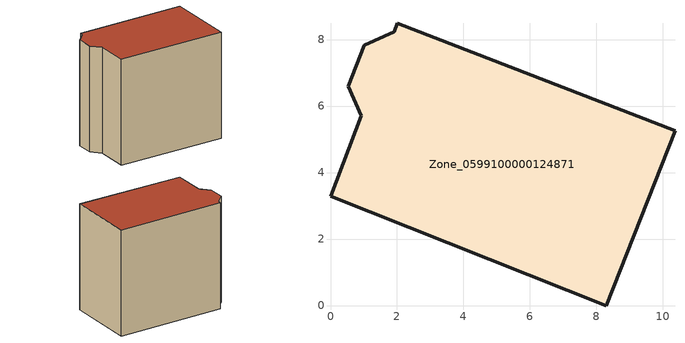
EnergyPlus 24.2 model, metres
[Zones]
Zone_0599100000124871
 floor ground (C_G): 0,3.28 0.93,5.7 0.53,6.6 1.01,7.83 1.91,8.23 2.01,8.48 10.36,5.26 8.3,0 z0
 wall outside (C_F): 8.3,0 10.36,5.26 2.01,8.48 1.91,8.23 1.01,7.83 0.53,6.6 0.93,5.7 0,3.28 8.3,0 z0:8.74
 roof outside (C_R): 0.93,5.7 0,3.28 8.3,0 10.36,5.26 2.01,8.48 1.91,8.23 1.01,7.83 0.53,6.6 z8.74
[BUILDING]
Pand.0599100000124871: North Axis=0; Terrain=City; Loads Convergence Tolerance Value=0.04; Temperature Convergence Tolerance Value=0.4; Solar Distribution=FullExterior; Maximum Number of Warmup Days=25; Minimum Number of Warmup Days=1
[Site:Location]
Rotterdam.The.Hague.AP_ZH_NLD Design_Conditions: Latitude=51.96; Longitude=4.45; Time Zone=1; Elevation=-4.5
[SITE:GROUNDTEMPERATURE:BUILDINGSURFACE]
18, 18, 18, 18, 18, 18, 18, 18, 18, 18, 18, 18
[MATERIAL] Thermal Absorptance=0.9; Solar Absorptance=0.7; Visible Absorptance=0.7
Name | Roughness | Thickness | Conductivity | Density | Specific Heat
G.TI.1946 | MediumSmooth | 0.15 | 1 | 540 | 1210
F.TI.1946 | Rough | 0.3 | 0.857143 | 1920 | 840
R.TI.1946 | MediumRough | 0.2 | 0.1 | 1500 | 1000
[CONSTRUCTION]
C_G: G.TI.1946
C_F: F.TI.1946
C_R: R.TI.1946
[ZONE]
Zone_0599100000124871: Type=1; Multiplier=1; Ceiling Height=Autocalculate; Volume=Autocalculate; Floor Area=autocalculate; Part of Total Floor Area=Yes
[ZONEINFILTRATION:DESIGNFLOWRATE]
Infil_Zone_0599100000124871: Zone or ZoneList or Space or SpaceList=Zone_0599100000124871; Schedule=AlwaysOn; Design Flow Rate Calculation Method=Flow/Area; Flow Rate per Floor Area=0.003; Constant Term Coefficient=1; Temperature Term Coefficient=0; Velocity Term Coefficient=0; Velocity Squared Term Coefficient=0
[HVACTEMPLATE:ZONE:IDEALLOADSAIRSYSTEM]
Zone_0599100000124871: Maximum Heating Supply Air Temperature=50; Minimum Cooling Supply Air Temperature=13; Maximum Heating Supply Air Humidity Ratio=0.0156; Minimum Cooling Supply Air Humidity Ratio=0.0077; Heating Limit=NoLimit; Cooling Limit=NoLimit; Dehumidification Control Type=ConstantSensibleHeatRatio; Cooling Sensible Heat Ratio=0.7; Dehumidification Setpoint=60; Humidification Control Type=None; Humidification Setpoint=30; Outdoor Air Method=None; Outdoor Air Flow Rate per Person=0.00944; Outdoor Air Flow Rate per Zone Floor Area=0; Outdoor Air Flow Rate per Zone=0; Demand Controlled Ventilation Type=None; Outdoor Air Economizer Type=NoEconomizer; Heat Recovery Type=None; Sensible Heat Recovery Effectiveness=0.7; Latent Heat Recovery Effectiveness=0.65
[ZONECONTROL:THERMOSTAT]
ThermostatControl_Zone_0599100000124871: Zone or ZoneList=Zone_0599100000124871; Control Type Schedule=DualSetpointControlType; Control 1=Thermostat_Zone_0599100000124871; Temperature Difference Between Cutout And Setpoint=0
[THERMOSTATSETPOINT:DUALSETPOINT]
Thermostat_Zone_0599100000124871: Heating Setpoint Temperature Schedule=HeatingSetpoint_Zone_0599100000124871; Cooling Setpoint Temperature Schedule=CoolingSetpoint_Zone_0599100000124871
[SCHEDULE:COMPACT]
HeatingSetpoint_Zone_0599100000124871: Through: 12/31, For: AllDays, Until: 24:00, 21
CoolingSetpoint_Zone_0599100000124871: Through: 12/31, For: AllDays, Until: 24:00, 24
DualSetpointControlType: Through: 12/31, For: AllDays, Until: 24:00, 4
AlwaysOn: Through: 12/31, For: AllDays, Until: 24:00, 1
